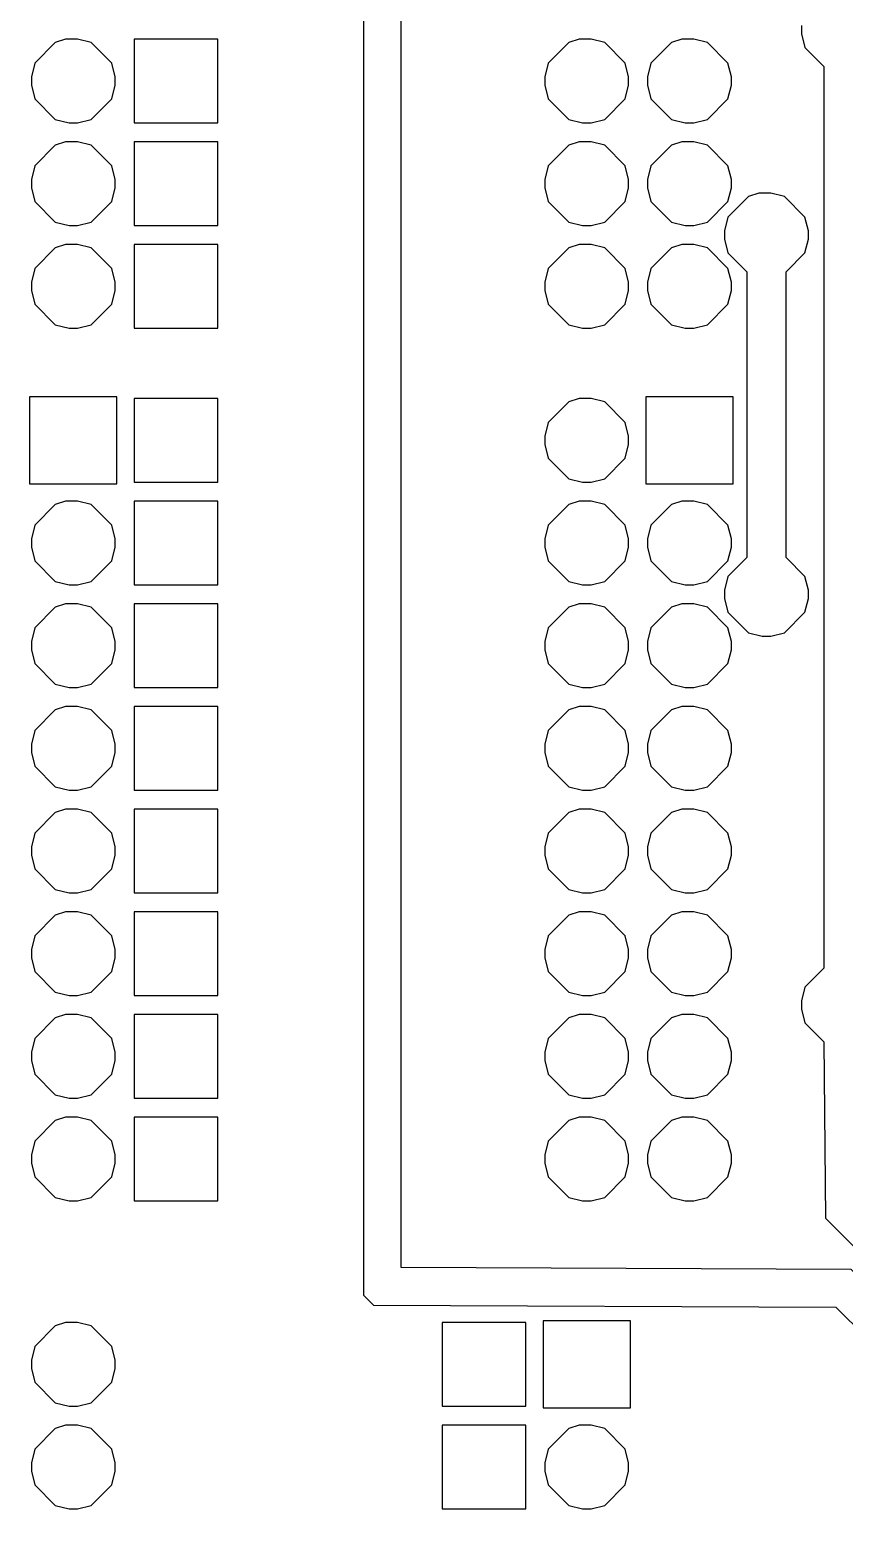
# Model space of a CAD drawing. Header units: millimetres. Extents: x 2 to 82, y 1 to 183.
# Drawn here: x 2.12 to 22.27, y 45.85 to 82.53 of the extents above; entities that cross this region are included whole.
import ezdxf

# ---------------------------------------------------------------- set-up
doc = ezdxf.new("R2010")
doc.units = ezdxf.units.MM
doc.layers.add('Default', color=70, linetype='Continuous')

msp = doc.modelspace()

# ---------------------------------------------------------------- linework, layer by layer
at = {"layer": 'Default'}
for points in [[(10.371667, 113.834333), (10.371667, 51.223333), (10.625667, 50.969333), (22.055667, 50.927), (26.500667, 46.524333), (39.751, 46.482), (40.216667, 46.016333), (40.555333, 45.931667), (40.767, 45.931667), (41.105667, 46.016333), (41.613667, 46.524333), (41.698333, 46.863), (41.698333, 47.074667), (41.613667, 47.413333), (41.105667, 47.921333), (40.767, 48.006), (40.555333, 48.006), (40.216667, 47.921333), (39.751, 47.455667), (26.881667, 47.455667), (22.436667, 51.858333), (11.303, 51.900667), (11.303, 113.495667)], [(10.371667, 113.834333), (10.371667, 51.223333), (10.625667, 50.969333), (22.055667, 50.927), (26.500667, 46.524333), (39.751, 46.482), (40.216667, 46.016333), (40.555333, 45.931667), (40.767, 45.931667), (41.105667, 46.016333), (41.613667, 46.524333), (41.698333, 46.863), (41.698333, 47.074667), (41.613667, 47.413333), (41.105667, 47.921333), (40.767, 48.006), (40.555333, 48.006), (40.216667, 47.921333), (39.751, 47.455667), (26.881667, 47.455667), (22.436667, 51.858333), (11.303, 51.900667), (11.303, 113.495667)], [(21.209, 82.634667), (21.209, 82.423), (21.293667, 82.084333), (21.759333, 81.618667), (21.759333, 59.309), (21.293667, 58.843333), (21.209, 58.504667), (21.209, 58.293), (21.293667, 57.954333), (21.759333, 57.488667), (21.801667, 53.128333), (25.569333, 49.360667), (41.444333, 49.318333), (43.010667, 47.794333), (45.466, 47.752), (45.931667, 47.286333), (46.312667, 47.201667), (46.693667, 47.244), (48.090667, 45.889333), (62.060667, 45.847)], [(21.209, 82.634667), (21.209, 82.423), (21.293667, 82.084333), (21.759333, 81.618667), (21.759333, 59.309), (21.293667, 58.843333), (21.209, 58.504667), (21.209, 58.293), (21.293667, 57.954333), (21.759333, 57.488667), (21.801667, 53.128333), (25.569333, 49.360667), (41.444333, 49.318333), (43.010667, 47.794333), (45.466, 47.752), (45.931667, 47.286333), (46.312667, 47.201667), (46.693667, 47.244), (48.090667, 45.889333), (62.060667, 45.847)], [(3.005667, 82.296), (3.005667, 82.296), (2.751667, 82.211333), (2.243667, 81.703333), (2.159, 81.364667), (2.159, 81.153), (2.243667, 80.814333), (2.751667, 80.306333), (3.090333, 80.221667), (3.302, 80.221667), (3.640667, 80.306333), (4.148667, 80.814333), (4.233333, 81.153), (4.233333, 81.364667), (4.148667, 81.703333), (3.640667, 82.211333), (3.302, 82.296), (3.005667, 82.296)], [(3.005667, 82.296), (3.005667, 82.296), (2.751667, 82.211333), (2.243667, 81.703333), (2.159, 81.364667), (2.159, 81.153), (2.243667, 80.814333), (2.751667, 80.306333), (3.090333, 80.221667), (3.302, 80.221667), (3.640667, 80.306333), (4.148667, 80.814333), (4.233333, 81.153), (4.233333, 81.364667), (4.148667, 81.703333), (3.640667, 82.211333), (3.302, 82.296), (3.005667, 82.296)], [(4.699, 82.296), (4.699, 82.296), (4.699, 80.221667), (6.773333, 80.221667), (6.773333, 82.296), (4.699, 82.296)], [(4.699, 82.296), (4.699, 82.296), (4.699, 80.221667), (6.773333, 80.221667), (6.773333, 82.296), (4.699, 82.296)], [(15.705667, 82.296), (15.705667, 82.296), (15.451667, 82.211333), (14.943667, 81.703333), (14.859, 81.364667), (14.859, 81.153), (14.943667, 80.814333), (15.451667, 80.306333), (15.790333, 80.221667), (16.002, 80.221667), (16.340667, 80.306333), (16.848667, 80.814333), (16.933333, 81.153), (16.933333, 81.364667), (16.848667, 81.703333), (16.340667, 82.211333), (16.002, 82.296), (15.705667, 82.296)], [(15.705667, 82.296), (15.705667, 82.296), (15.451667, 82.211333), (14.943667, 81.703333), (14.859, 81.364667), (14.859, 81.153), (14.943667, 80.814333), (15.451667, 80.306333), (15.790333, 80.221667), (16.002, 80.221667), (16.340667, 80.306333), (16.848667, 80.814333), (16.933333, 81.153), (16.933333, 81.364667), (16.848667, 81.703333), (16.340667, 82.211333), (16.002, 82.296), (15.705667, 82.296)], [(18.245667, 82.296), (18.245667, 82.296), (17.991667, 82.211333), (17.483667, 81.703333), (17.399, 81.364667), (17.399, 81.153), (17.483667, 80.814333), (17.991667, 80.306333), (18.330333, 80.221667), (18.542, 80.221667), (18.880667, 80.306333), (19.388667, 80.814333), (19.473333, 81.153), (19.473333, 81.364667), (19.388667, 81.703333), (18.880667, 82.211333), (18.542, 82.296), (18.245667, 82.296)], [(18.245667, 82.296), (18.245667, 82.296), (17.991667, 82.211333), (17.483667, 81.703333), (17.399, 81.364667), (17.399, 81.153), (17.483667, 80.814333), (17.991667, 80.306333), (18.330333, 80.221667), (18.542, 80.221667), (18.880667, 80.306333), (19.388667, 80.814333), (19.473333, 81.153), (19.473333, 81.364667), (19.388667, 81.703333), (18.880667, 82.211333), (18.542, 82.296), (18.245667, 82.296)], [(3.005667, 79.756), (3.005667, 79.756), (2.751667, 79.671333), (2.243667, 79.163333), (2.159, 78.824667), (2.159, 78.613), (2.243667, 78.274333), (2.751667, 77.766333), (3.090333, 77.681667), (3.302, 77.681667), (3.640667, 77.766333), (4.148667, 78.274333), (4.233333, 78.613), (4.233333, 78.824667), (4.148667, 79.163333), (3.640667, 79.671333), (3.302, 79.756), (3.005667, 79.756)], [(3.005667, 79.756), (3.005667, 79.756), (2.751667, 79.671333), (2.243667, 79.163333), (2.159, 78.824667), (2.159, 78.613), (2.243667, 78.274333), (2.751667, 77.766333), (3.090333, 77.681667), (3.302, 77.681667), (3.640667, 77.766333), (4.148667, 78.274333), (4.233333, 78.613), (4.233333, 78.824667), (4.148667, 79.163333), (3.640667, 79.671333), (3.302, 79.756), (3.005667, 79.756)], [(4.699, 79.756), (4.699, 79.756), (4.699, 77.681667), (6.773333, 77.681667), (6.773333, 79.756), (4.699, 79.756)], [(4.699, 79.756), (4.699, 79.756), (4.699, 77.681667), (6.773333, 77.681667), (6.773333, 79.756), (4.699, 79.756)], [(15.705667, 79.756), (15.705667, 79.756), (15.451667, 79.671333), (14.943667, 79.163333), (14.859, 78.824667), (14.859, 78.613), (14.943667, 78.274333), (15.451667, 77.766333), (15.790333, 77.681667), (16.002, 77.681667), (16.340667, 77.766333), (16.848667, 78.274333), (16.933333, 78.613), (16.933333, 78.824667), (16.848667, 79.163333), (16.340667, 79.671333), (16.002, 79.756), (15.705667, 79.756)], [(15.705667, 79.756), (15.705667, 79.756), (15.451667, 79.671333), (14.943667, 79.163333), (14.859, 78.824667), (14.859, 78.613), (14.943667, 78.274333), (15.451667, 77.766333), (15.790333, 77.681667), (16.002, 77.681667), (16.340667, 77.766333), (16.848667, 78.274333), (16.933333, 78.613), (16.933333, 78.824667), (16.848667, 79.163333), (16.340667, 79.671333), (16.002, 79.756), (15.705667, 79.756)], [(18.245667, 79.756), (18.245667, 79.756), (17.991667, 79.671333), (17.483667, 79.163333), (17.399, 78.824667), (17.399, 78.613), (17.483667, 78.274333), (17.991667, 77.766333), (18.330333, 77.681667), (18.542, 77.681667), (18.880667, 77.766333), (19.388667, 78.274333), (19.473333, 78.613), (19.473333, 78.824667), (19.388667, 79.163333), (18.880667, 79.671333), (18.542, 79.756), (18.245667, 79.756)], [(18.245667, 79.756), (18.245667, 79.756), (17.991667, 79.671333), (17.483667, 79.163333), (17.399, 78.824667), (17.399, 78.613), (17.483667, 78.274333), (17.991667, 77.766333), (18.330333, 77.681667), (18.542, 77.681667), (18.880667, 77.766333), (19.388667, 78.274333), (19.473333, 78.613), (19.473333, 78.824667), (19.388667, 79.163333), (18.880667, 79.671333), (18.542, 79.756), (18.245667, 79.756)], [(20.150667, 78.486), (20.150667, 78.486), (19.896667, 78.401333), (19.388667, 77.893333), (19.304, 77.554667), (19.304, 77.343), (19.388667, 77.004333), (19.854333, 76.538667), (19.854333, 69.469), (19.388667, 69.003333), (19.304, 68.664667), (19.304, 68.453), (19.388667, 68.114333), (19.896667, 67.606333), (20.235333, 67.521667), (20.447, 67.521667), (20.785667, 67.606333), (21.293667, 68.114333), (21.378333, 68.453), (21.378333, 68.664667), (21.293667, 69.003333), (20.828, 69.469), (20.828, 76.538667), (21.293667, 77.004333), (21.378333, 77.343), (21.378333, 77.554667), (21.293667, 77.893333), (20.785667, 78.401333), (20.447, 78.486), (20.150667, 78.486)], [(20.150667, 78.486), (20.150667, 78.486), (19.896667, 78.401333), (19.388667, 77.893333), (19.304, 77.554667), (19.304, 77.343), (19.388667, 77.004333), (19.854333, 76.538667), (19.854333, 69.469), (19.388667, 69.003333), (19.304, 68.664667), (19.304, 68.453), (19.388667, 68.114333), (19.896667, 67.606333), (20.235333, 67.521667), (20.447, 67.521667), (20.785667, 67.606333), (21.293667, 68.114333), (21.378333, 68.453), (21.378333, 68.664667), (21.293667, 69.003333), (20.828, 69.469), (20.828, 76.538667), (21.293667, 77.004333), (21.378333, 77.343), (21.378333, 77.554667), (21.293667, 77.893333), (20.785667, 78.401333), (20.447, 78.486), (20.150667, 78.486)], [(3.005667, 77.216), (3.005667, 77.216), (2.751667, 77.131333), (2.243667, 76.623333), (2.159, 76.284667), (2.159, 76.073), (2.243667, 75.734333), (2.751667, 75.226333), (3.090333, 75.141667), (3.302, 75.141667), (3.640667, 75.226333), (4.148667, 75.734333), (4.233333, 76.073), (4.233333, 76.284667), (4.148667, 76.623333), (3.640667, 77.131333), (3.302, 77.216), (3.005667, 77.216)], [(3.005667, 77.216), (3.005667, 77.216), (2.751667, 77.131333), (2.243667, 76.623333), (2.159, 76.284667), (2.159, 76.073), (2.243667, 75.734333), (2.751667, 75.226333), (3.090333, 75.141667), (3.302, 75.141667), (3.640667, 75.226333), (4.148667, 75.734333), (4.233333, 76.073), (4.233333, 76.284667), (4.148667, 76.623333), (3.640667, 77.131333), (3.302, 77.216), (3.005667, 77.216)], [(4.699, 77.216), (4.699, 77.216), (4.699, 75.141667), (6.773333, 75.141667), (6.773333, 77.216), (4.699, 77.216)], [(4.699, 77.216), (4.699, 77.216), (4.699, 75.141667), (6.773333, 75.141667), (6.773333, 77.216), (4.699, 77.216)], [(15.705667, 77.216), (15.705667, 77.216), (15.451667, 77.131333), (14.943667, 76.623333), (14.859, 76.284667), (14.859, 76.073), (14.943667, 75.734333), (15.451667, 75.226333), (15.790333, 75.141667), (16.002, 75.141667), (16.340667, 75.226333), (16.848667, 75.734333), (16.933333, 76.073), (16.933333, 76.284667), (16.848667, 76.623333), (16.340667, 77.131333), (16.002, 77.216), (15.705667, 77.216)], [(15.705667, 77.216), (15.705667, 77.216), (15.451667, 77.131333), (14.943667, 76.623333), (14.859, 76.284667), (14.859, 76.073), (14.943667, 75.734333), (15.451667, 75.226333), (15.790333, 75.141667), (16.002, 75.141667), (16.340667, 75.226333), (16.848667, 75.734333), (16.933333, 76.073), (16.933333, 76.284667), (16.848667, 76.623333), (16.340667, 77.131333), (16.002, 77.216), (15.705667, 77.216)], [(18.245667, 77.216), (18.245667, 77.216), (17.991667, 77.131333), (17.483667, 76.623333), (17.399, 76.284667), (17.399, 76.073), (17.483667, 75.734333), (17.991667, 75.226333), (18.330333, 75.141667), (18.542, 75.141667), (18.880667, 75.226333), (19.388667, 75.734333), (19.473333, 76.073), (19.473333, 76.284667), (19.388667, 76.623333), (18.880667, 77.131333), (18.542, 77.216), (18.245667, 77.216)], [(18.245667, 77.216), (18.245667, 77.216), (17.991667, 77.131333), (17.483667, 76.623333), (17.399, 76.284667), (17.399, 76.073), (17.483667, 75.734333), (17.991667, 75.226333), (18.330333, 75.141667), (18.542, 75.141667), (18.880667, 75.226333), (19.388667, 75.734333), (19.473333, 76.073), (19.473333, 76.284667), (19.388667, 76.623333), (18.880667, 77.131333), (18.542, 77.216), (18.245667, 77.216)], [(2.116667, 73.448333), (2.116667, 73.448333), (2.116667, 71.289333), (4.275667, 71.289333), (4.275667, 73.448333), (2.116667, 73.448333)], [(2.116667, 73.448333), (2.116667, 73.448333), (2.116667, 71.289333), (4.275667, 71.289333), (4.275667, 73.448333), (2.116667, 73.448333)], [(4.699, 73.406), (4.699, 73.406), (4.699, 71.331667), (6.773333, 71.331667), (6.773333, 73.406), (4.699, 73.406)], [(4.699, 73.406), (4.699, 73.406), (4.699, 71.331667), (6.773333, 71.331667), (6.773333, 73.406), (4.699, 73.406)], [(15.705667, 73.406), (15.705667, 73.406), (15.451667, 73.321333), (14.943667, 72.813333), (14.859, 72.474667), (14.859, 72.263), (14.943667, 71.924333), (15.451667, 71.416333), (15.790333, 71.331667), (16.002, 71.331667), (16.340667, 71.416333), (16.848667, 71.924333), (16.933333, 72.263), (16.933333, 72.474667), (16.848667, 72.813333), (16.340667, 73.321333), (16.002, 73.406), (15.705667, 73.406)], [(15.705667, 73.406), (15.705667, 73.406), (15.451667, 73.321333), (14.943667, 72.813333), (14.859, 72.474667), (14.859, 72.263), (14.943667, 71.924333), (15.451667, 71.416333), (15.790333, 71.331667), (16.002, 71.331667), (16.340667, 71.416333), (16.848667, 71.924333), (16.933333, 72.263), (16.933333, 72.474667), (16.848667, 72.813333), (16.340667, 73.321333), (16.002, 73.406), (15.705667, 73.406)], [(17.356667, 73.448333), (17.356667, 73.448333), (17.356667, 71.289333), (19.515667, 71.289333), (19.515667, 73.448333), (17.356667, 73.448333)], [(17.356667, 73.448333), (17.356667, 73.448333), (17.356667, 71.289333), (19.515667, 71.289333), (19.515667, 73.448333), (17.356667, 73.448333)], [(3.005667, 70.866), (3.005667, 70.866), (2.751667, 70.781333), (2.243667, 70.273333), (2.159, 69.934667), (2.159, 69.723), (2.243667, 69.384333), (2.751667, 68.876333), (3.090333, 68.791667), (3.302, 68.791667), (3.640667, 68.876333), (4.148667, 69.384333), (4.233333, 69.723), (4.233333, 69.934667), (4.148667, 70.273333), (3.640667, 70.781333), (3.302, 70.866), (3.005667, 70.866)], [(3.005667, 70.866), (3.005667, 70.866), (2.751667, 70.781333), (2.243667, 70.273333), (2.159, 69.934667), (2.159, 69.723), (2.243667, 69.384333), (2.751667, 68.876333), (3.090333, 68.791667), (3.302, 68.791667), (3.640667, 68.876333), (4.148667, 69.384333), (4.233333, 69.723), (4.233333, 69.934667), (4.148667, 70.273333), (3.640667, 70.781333), (3.302, 70.866), (3.005667, 70.866)], [(4.699, 70.866), (4.699, 70.866), (4.699, 68.791667), (6.773333, 68.791667), (6.773333, 70.866), (4.699, 70.866)], [(4.699, 70.866), (4.699, 70.866), (4.699, 68.791667), (6.773333, 68.791667), (6.773333, 70.866), (4.699, 70.866)], [(15.705667, 70.866), (15.705667, 70.866), (15.451667, 70.781333), (14.943667, 70.273333), (14.859, 69.934667), (14.859, 69.723), (14.943667, 69.384333), (15.451667, 68.876333), (15.790333, 68.791667), (16.002, 68.791667), (16.340667, 68.876333), (16.848667, 69.384333), (16.933333, 69.723), (16.933333, 69.934667), (16.848667, 70.273333), (16.340667, 70.781333), (16.002, 70.866), (15.705667, 70.866)], [(15.705667, 70.866), (15.705667, 70.866), (15.451667, 70.781333), (14.943667, 70.273333), (14.859, 69.934667), (14.859, 69.723), (14.943667, 69.384333), (15.451667, 68.876333), (15.790333, 68.791667), (16.002, 68.791667), (16.340667, 68.876333), (16.848667, 69.384333), (16.933333, 69.723), (16.933333, 69.934667), (16.848667, 70.273333), (16.340667, 70.781333), (16.002, 70.866), (15.705667, 70.866)], [(18.245667, 70.866), (18.245667, 70.866), (17.991667, 70.781333), (17.483667, 70.273333), (17.399, 69.934667), (17.399, 69.723), (17.483667, 69.384333), (17.991667, 68.876333), (18.330333, 68.791667), (18.542, 68.791667), (18.880667, 68.876333), (19.388667, 69.384333), (19.473333, 69.723), (19.473333, 69.934667), (19.388667, 70.273333), (18.880667, 70.781333), (18.542, 70.866), (18.245667, 70.866)], [(18.245667, 70.866), (18.245667, 70.866), (17.991667, 70.781333), (17.483667, 70.273333), (17.399, 69.934667), (17.399, 69.723), (17.483667, 69.384333), (17.991667, 68.876333), (18.330333, 68.791667), (18.542, 68.791667), (18.880667, 68.876333), (19.388667, 69.384333), (19.473333, 69.723), (19.473333, 69.934667), (19.388667, 70.273333), (18.880667, 70.781333), (18.542, 70.866), (18.245667, 70.866)], [(3.005667, 68.326), (3.005667, 68.326), (2.751667, 68.241333), (2.243667, 67.733333), (2.159, 67.394667), (2.159, 67.183), (2.243667, 66.844333), (2.751667, 66.336333), (3.090333, 66.251667), (3.302, 66.251667), (3.640667, 66.336333), (4.148667, 66.844333), (4.233333, 67.183), (4.233333, 67.394667), (4.148667, 67.733333), (3.640667, 68.241333), (3.302, 68.326), (3.005667, 68.326)], [(3.005667, 68.326), (3.005667, 68.326), (2.751667, 68.241333), (2.243667, 67.733333), (2.159, 67.394667), (2.159, 67.183), (2.243667, 66.844333), (2.751667, 66.336333), (3.090333, 66.251667), (3.302, 66.251667), (3.640667, 66.336333), (4.148667, 66.844333), (4.233333, 67.183), (4.233333, 67.394667), (4.148667, 67.733333), (3.640667, 68.241333), (3.302, 68.326), (3.005667, 68.326)], [(4.699, 68.326), (4.699, 68.326), (4.699, 66.251667), (6.773333, 66.251667), (6.773333, 68.326), (4.699, 68.326)], [(4.699, 68.326), (4.699, 68.326), (4.699, 66.251667), (6.773333, 66.251667), (6.773333, 68.326), (4.699, 68.326)], [(15.705667, 68.326), (15.705667, 68.326), (15.451667, 68.241333), (14.943667, 67.733333), (14.859, 67.394667), (14.859, 67.183), (14.943667, 66.844333), (15.451667, 66.336333), (15.790333, 66.251667), (16.002, 66.251667), (16.340667, 66.336333), (16.848667, 66.844333), (16.933333, 67.183), (16.933333, 67.394667), (16.848667, 67.733333), (16.340667, 68.241333), (16.002, 68.326), (15.705667, 68.326)], [(15.705667, 68.326), (15.705667, 68.326), (15.451667, 68.241333), (14.943667, 67.733333), (14.859, 67.394667), (14.859, 67.183), (14.943667, 66.844333), (15.451667, 66.336333), (15.790333, 66.251667), (16.002, 66.251667), (16.340667, 66.336333), (16.848667, 66.844333), (16.933333, 67.183), (16.933333, 67.394667), (16.848667, 67.733333), (16.340667, 68.241333), (16.002, 68.326), (15.705667, 68.326)], [(18.245667, 68.326), (18.245667, 68.326), (17.991667, 68.241333), (17.483667, 67.733333), (17.399, 67.394667), (17.399, 67.183), (17.483667, 66.844333), (17.991667, 66.336333), (18.330333, 66.251667), (18.542, 66.251667), (18.880667, 66.336333), (19.388667, 66.844333), (19.473333, 67.183), (19.473333, 67.394667), (19.388667, 67.733333), (18.880667, 68.241333), (18.542, 68.326), (18.245667, 68.326)], [(18.245667, 68.326), (18.245667, 68.326), (17.991667, 68.241333), (17.483667, 67.733333), (17.399, 67.394667), (17.399, 67.183), (17.483667, 66.844333), (17.991667, 66.336333), (18.330333, 66.251667), (18.542, 66.251667), (18.880667, 66.336333), (19.388667, 66.844333), (19.473333, 67.183), (19.473333, 67.394667), (19.388667, 67.733333), (18.880667, 68.241333), (18.542, 68.326), (18.245667, 68.326)], [(3.005667, 65.786), (3.005667, 65.786), (2.751667, 65.701333), (2.243667, 65.193333), (2.159, 64.854667), (2.159, 64.643), (2.243667, 64.304333), (2.751667, 63.796333), (3.090333, 63.711667), (3.302, 63.711667), (3.640667, 63.796333), (4.148667, 64.304333), (4.233333, 64.643), (4.233333, 64.854667), (4.148667, 65.193333), (3.640667, 65.701333), (3.302, 65.786), (3.005667, 65.786)], [(3.005667, 65.786), (3.005667, 65.786), (2.751667, 65.701333), (2.243667, 65.193333), (2.159, 64.854667), (2.159, 64.643), (2.243667, 64.304333), (2.751667, 63.796333), (3.090333, 63.711667), (3.302, 63.711667), (3.640667, 63.796333), (4.148667, 64.304333), (4.233333, 64.643), (4.233333, 64.854667), (4.148667, 65.193333), (3.640667, 65.701333), (3.302, 65.786), (3.005667, 65.786)], [(4.699, 65.786), (4.699, 65.786), (4.699, 63.711667), (6.773333, 63.711667), (6.773333, 65.786), (4.699, 65.786)], [(4.699, 65.786), (4.699, 65.786), (4.699, 63.711667), (6.773333, 63.711667), (6.773333, 65.786), (4.699, 65.786)], [(15.705667, 65.786), (15.705667, 65.786), (15.451667, 65.701333), (14.943667, 65.193333), (14.859, 64.854667), (14.859, 64.643), (14.943667, 64.304333), (15.451667, 63.796333), (15.790333, 63.711667), (16.002, 63.711667), (16.340667, 63.796333), (16.848667, 64.304333), (16.933333, 64.643), (16.933333, 64.854667), (16.848667, 65.193333), (16.340667, 65.701333), (16.002, 65.786), (15.705667, 65.786)], [(15.705667, 65.786), (15.705667, 65.786), (15.451667, 65.701333), (14.943667, 65.193333), (14.859, 64.854667), (14.859, 64.643), (14.943667, 64.304333), (15.451667, 63.796333), (15.790333, 63.711667), (16.002, 63.711667), (16.340667, 63.796333), (16.848667, 64.304333), (16.933333, 64.643), (16.933333, 64.854667), (16.848667, 65.193333), (16.340667, 65.701333), (16.002, 65.786), (15.705667, 65.786)], [(18.245667, 65.786), (18.245667, 65.786), (17.991667, 65.701333), (17.483667, 65.193333), (17.399, 64.854667), (17.399, 64.643), (17.483667, 64.304333), (17.991667, 63.796333), (18.330333, 63.711667), (18.542, 63.711667), (18.880667, 63.796333), (19.388667, 64.304333), (19.473333, 64.643), (19.473333, 64.854667), (19.388667, 65.193333), (18.880667, 65.701333), (18.542, 65.786), (18.245667, 65.786)], [(18.245667, 65.786), (18.245667, 65.786), (17.991667, 65.701333), (17.483667, 65.193333), (17.399, 64.854667), (17.399, 64.643), (17.483667, 64.304333), (17.991667, 63.796333), (18.330333, 63.711667), (18.542, 63.711667), (18.880667, 63.796333), (19.388667, 64.304333), (19.473333, 64.643), (19.473333, 64.854667), (19.388667, 65.193333), (18.880667, 65.701333), (18.542, 65.786), (18.245667, 65.786)], [(3.005667, 63.246), (3.005667, 63.246), (2.751667, 63.161333), (2.243667, 62.653333), (2.159, 62.314667), (2.159, 62.103), (2.243667, 61.764333), (2.751667, 61.256333), (3.090333, 61.171667), (3.302, 61.171667), (3.640667, 61.256333), (4.148667, 61.764333), (4.233333, 62.103), (4.233333, 62.314667), (4.148667, 62.653333), (3.640667, 63.161333), (3.302, 63.246), (3.005667, 63.246)], [(3.005667, 63.246), (3.005667, 63.246), (2.751667, 63.161333), (2.243667, 62.653333), (2.159, 62.314667), (2.159, 62.103), (2.243667, 61.764333), (2.751667, 61.256333), (3.090333, 61.171667), (3.302, 61.171667), (3.640667, 61.256333), (4.148667, 61.764333), (4.233333, 62.103), (4.233333, 62.314667), (4.148667, 62.653333), (3.640667, 63.161333), (3.302, 63.246), (3.005667, 63.246)], [(4.699, 63.246), (4.699, 63.246), (4.699, 61.171667), (6.773333, 61.171667), (6.773333, 63.246), (4.699, 63.246)], [(4.699, 63.246), (4.699, 63.246), (4.699, 61.171667), (6.773333, 61.171667), (6.773333, 63.246), (4.699, 63.246)], [(15.705667, 63.246), (15.705667, 63.246), (15.451667, 63.161333), (14.943667, 62.653333), (14.859, 62.314667), (14.859, 62.103), (14.943667, 61.764333), (15.451667, 61.256333), (15.790333, 61.171667), (16.002, 61.171667), (16.340667, 61.256333), (16.848667, 61.764333), (16.933333, 62.103), (16.933333, 62.314667), (16.848667, 62.653333), (16.340667, 63.161333), (16.002, 63.246), (15.705667, 63.246)], [(15.705667, 63.246), (15.705667, 63.246), (15.451667, 63.161333), (14.943667, 62.653333), (14.859, 62.314667), (14.859, 62.103), (14.943667, 61.764333), (15.451667, 61.256333), (15.790333, 61.171667), (16.002, 61.171667), (16.340667, 61.256333), (16.848667, 61.764333), (16.933333, 62.103), (16.933333, 62.314667), (16.848667, 62.653333), (16.340667, 63.161333), (16.002, 63.246), (15.705667, 63.246)], [(18.245667, 63.246), (18.245667, 63.246), (17.991667, 63.161333), (17.483667, 62.653333), (17.399, 62.314667), (17.399, 62.103), (17.483667, 61.764333), (17.991667, 61.256333), (18.330333, 61.171667), (18.542, 61.171667), (18.880667, 61.256333), (19.388667, 61.764333), (19.473333, 62.103), (19.473333, 62.314667), (19.388667, 62.653333), (18.880667, 63.161333), (18.542, 63.246), (18.245667, 63.246)], [(18.245667, 63.246), (18.245667, 63.246), (17.991667, 63.161333), (17.483667, 62.653333), (17.399, 62.314667), (17.399, 62.103), (17.483667, 61.764333), (17.991667, 61.256333), (18.330333, 61.171667), (18.542, 61.171667), (18.880667, 61.256333), (19.388667, 61.764333), (19.473333, 62.103), (19.473333, 62.314667), (19.388667, 62.653333), (18.880667, 63.161333), (18.542, 63.246), (18.245667, 63.246)], [(3.005667, 60.706), (3.005667, 60.706), (2.751667, 60.621333), (2.243667, 60.113333), (2.159, 59.774667), (2.159, 59.563), (2.243667, 59.224333), (2.751667, 58.716333), (3.090333, 58.631667), (3.302, 58.631667), (3.640667, 58.716333), (4.148667, 59.224333), (4.233333, 59.563), (4.233333, 59.774667), (4.148667, 60.113333), (3.640667, 60.621333), (3.302, 60.706), (3.005667, 60.706)], [(3.005667, 60.706), (3.005667, 60.706), (2.751667, 60.621333), (2.243667, 60.113333), (2.159, 59.774667), (2.159, 59.563), (2.243667, 59.224333), (2.751667, 58.716333), (3.090333, 58.631667), (3.302, 58.631667), (3.640667, 58.716333), (4.148667, 59.224333), (4.233333, 59.563), (4.233333, 59.774667), (4.148667, 60.113333), (3.640667, 60.621333), (3.302, 60.706), (3.005667, 60.706)], [(4.699, 60.706), (4.699, 60.706), (4.699, 58.631667), (6.773333, 58.631667), (6.773333, 60.706), (4.699, 60.706)], [(4.699, 60.706), (4.699, 60.706), (4.699, 58.631667), (6.773333, 58.631667), (6.773333, 60.706), (4.699, 60.706)], [(15.705667, 60.706), (15.705667, 60.706), (15.451667, 60.621333), (14.943667, 60.113333), (14.859, 59.774667), (14.859, 59.563), (14.943667, 59.224333), (15.451667, 58.716333), (15.790333, 58.631667), (16.002, 58.631667), (16.340667, 58.716333), (16.848667, 59.224333), (16.933333, 59.563), (16.933333, 59.774667), (16.848667, 60.113333), (16.340667, 60.621333), (16.002, 60.706), (15.705667, 60.706)], [(15.705667, 60.706), (15.705667, 60.706), (15.451667, 60.621333), (14.943667, 60.113333), (14.859, 59.774667), (14.859, 59.563), (14.943667, 59.224333), (15.451667, 58.716333), (15.790333, 58.631667), (16.002, 58.631667), (16.340667, 58.716333), (16.848667, 59.224333), (16.933333, 59.563), (16.933333, 59.774667), (16.848667, 60.113333), (16.340667, 60.621333), (16.002, 60.706), (15.705667, 60.706)], [(18.245667, 60.706), (18.245667, 60.706), (17.991667, 60.621333), (17.483667, 60.113333), (17.399, 59.774667), (17.399, 59.563), (17.483667, 59.224333), (17.991667, 58.716333), (18.330333, 58.631667), (18.542, 58.631667), (18.880667, 58.716333), (19.388667, 59.224333), (19.473333, 59.563), (19.473333, 59.774667), (19.388667, 60.113333), (18.880667, 60.621333), (18.542, 60.706), (18.245667, 60.706)], [(18.245667, 60.706), (18.245667, 60.706), (17.991667, 60.621333), (17.483667, 60.113333), (17.399, 59.774667), (17.399, 59.563), (17.483667, 59.224333), (17.991667, 58.716333), (18.330333, 58.631667), (18.542, 58.631667), (18.880667, 58.716333), (19.388667, 59.224333), (19.473333, 59.563), (19.473333, 59.774667), (19.388667, 60.113333), (18.880667, 60.621333), (18.542, 60.706), (18.245667, 60.706)], [(3.005667, 58.166), (3.005667, 58.166), (2.751667, 58.081333), (2.243667, 57.573333), (2.159, 57.234667), (2.159, 57.023), (2.243667, 56.684333), (2.751667, 56.176333), (3.090333, 56.091667), (3.302, 56.091667), (3.640667, 56.176333), (4.148667, 56.684333), (4.233333, 57.023), (4.233333, 57.234667), (4.148667, 57.573333), (3.640667, 58.081333), (3.302, 58.166), (3.005667, 58.166)], [(3.005667, 58.166), (3.005667, 58.166), (2.751667, 58.081333), (2.243667, 57.573333), (2.159, 57.234667), (2.159, 57.023), (2.243667, 56.684333), (2.751667, 56.176333), (3.090333, 56.091667), (3.302, 56.091667), (3.640667, 56.176333), (4.148667, 56.684333), (4.233333, 57.023), (4.233333, 57.234667), (4.148667, 57.573333), (3.640667, 58.081333), (3.302, 58.166), (3.005667, 58.166)], [(4.699, 58.166), (4.699, 58.166), (4.699, 56.091667), (6.773333, 56.091667), (6.773333, 58.166), (4.699, 58.166)], [(4.699, 58.166), (4.699, 58.166), (4.699, 56.091667), (6.773333, 56.091667), (6.773333, 58.166), (4.699, 58.166)], [(15.705667, 58.166), (15.705667, 58.166), (15.451667, 58.081333), (14.943667, 57.573333), (14.859, 57.234667), (14.859, 57.023), (14.943667, 56.684333), (15.451667, 56.176333), (15.790333, 56.091667), (16.002, 56.091667), (16.340667, 56.176333), (16.848667, 56.684333), (16.933333, 57.023), (16.933333, 57.234667), (16.848667, 57.573333), (16.340667, 58.081333), (16.002, 58.166), (15.705667, 58.166)], [(15.705667, 58.166), (15.705667, 58.166), (15.451667, 58.081333), (14.943667, 57.573333), (14.859, 57.234667), (14.859, 57.023), (14.943667, 56.684333), (15.451667, 56.176333), (15.790333, 56.091667), (16.002, 56.091667), (16.340667, 56.176333), (16.848667, 56.684333), (16.933333, 57.023), (16.933333, 57.234667), (16.848667, 57.573333), (16.340667, 58.081333), (16.002, 58.166), (15.705667, 58.166)], [(18.245667, 58.166), (18.245667, 58.166), (17.991667, 58.081333), (17.483667, 57.573333), (17.399, 57.234667), (17.399, 57.023), (17.483667, 56.684333), (17.991667, 56.176333), (18.330333, 56.091667), (18.542, 56.091667), (18.880667, 56.176333), (19.388667, 56.684333), (19.473333, 57.023), (19.473333, 57.234667), (19.388667, 57.573333), (18.880667, 58.081333), (18.542, 58.166), (18.245667, 58.166)], [(18.245667, 58.166), (18.245667, 58.166), (17.991667, 58.081333), (17.483667, 57.573333), (17.399, 57.234667), (17.399, 57.023), (17.483667, 56.684333), (17.991667, 56.176333), (18.330333, 56.091667), (18.542, 56.091667), (18.880667, 56.176333), (19.388667, 56.684333), (19.473333, 57.023), (19.473333, 57.234667), (19.388667, 57.573333), (18.880667, 58.081333), (18.542, 58.166), (18.245667, 58.166)], [(3.005667, 55.626), (3.005667, 55.626), (2.751667, 55.541333), (2.243667, 55.033333), (2.159, 54.694667), (2.159, 54.483), (2.243667, 54.144333), (2.751667, 53.636333), (3.090333, 53.551667), (3.302, 53.551667), (3.640667, 53.636333), (4.148667, 54.144333), (4.233333, 54.483), (4.233333, 54.694667), (4.148667, 55.033333), (3.640667, 55.541333), (3.302, 55.626), (3.005667, 55.626)], [(3.005667, 55.626), (3.005667, 55.626), (2.751667, 55.541333), (2.243667, 55.033333), (2.159, 54.694667), (2.159, 54.483), (2.243667, 54.144333), (2.751667, 53.636333), (3.090333, 53.551667), (3.302, 53.551667), (3.640667, 53.636333), (4.148667, 54.144333), (4.233333, 54.483), (4.233333, 54.694667), (4.148667, 55.033333), (3.640667, 55.541333), (3.302, 55.626), (3.005667, 55.626)], [(4.699, 55.626), (4.699, 55.626), (4.699, 53.551667), (6.773333, 53.551667), (6.773333, 55.626), (4.699, 55.626)], [(4.699, 55.626), (4.699, 55.626), (4.699, 53.551667), (6.773333, 53.551667), (6.773333, 55.626), (4.699, 55.626)], [(15.705667, 55.626), (15.705667, 55.626), (15.451667, 55.541333), (14.943667, 55.033333), (14.859, 54.694667), (14.859, 54.483), (14.943667, 54.144333), (15.451667, 53.636333), (15.790333, 53.551667), (16.002, 53.551667), (16.340667, 53.636333), (16.848667, 54.144333), (16.933333, 54.483), (16.933333, 54.694667), (16.848667, 55.033333), (16.340667, 55.541333), (16.002, 55.626), (15.705667, 55.626)], [(15.705667, 55.626), (15.705667, 55.626), (15.451667, 55.541333), (14.943667, 55.033333), (14.859, 54.694667), (14.859, 54.483), (14.943667, 54.144333), (15.451667, 53.636333), (15.790333, 53.551667), (16.002, 53.551667), (16.340667, 53.636333), (16.848667, 54.144333), (16.933333, 54.483), (16.933333, 54.694667), (16.848667, 55.033333), (16.340667, 55.541333), (16.002, 55.626), (15.705667, 55.626)], [(18.245667, 55.626), (18.245667, 55.626), (17.991667, 55.541333), (17.483667, 55.033333), (17.399, 54.694667), (17.399, 54.483), (17.483667, 54.144333), (17.991667, 53.636333), (18.330333, 53.551667), (18.542, 53.551667), (18.880667, 53.636333), (19.388667, 54.144333), (19.473333, 54.483), (19.473333, 54.694667), (19.388667, 55.033333), (18.880667, 55.541333), (18.542, 55.626), (18.245667, 55.626)], [(18.245667, 55.626), (18.245667, 55.626), (17.991667, 55.541333), (17.483667, 55.033333), (17.399, 54.694667), (17.399, 54.483), (17.483667, 54.144333), (17.991667, 53.636333), (18.330333, 53.551667), (18.542, 53.551667), (18.880667, 53.636333), (19.388667, 54.144333), (19.473333, 54.483), (19.473333, 54.694667), (19.388667, 55.033333), (18.880667, 55.541333), (18.542, 55.626), (18.245667, 55.626)], [(3.005667, 50.546), (3.005667, 50.546), (2.751667, 50.461333), (2.243667, 49.953333), (2.159, 49.614667), (2.159, 49.403), (2.243667, 49.064333), (2.751667, 48.556333), (3.090333, 48.471667), (3.302, 48.471667), (3.640667, 48.556333), (4.148667, 49.064333), (4.233333, 49.403), (4.233333, 49.614667), (4.148667, 49.953333), (3.640667, 50.461333), (3.302, 50.546), (3.005667, 50.546)], [(3.005667, 50.546), (3.005667, 50.546), (2.751667, 50.461333), (2.243667, 49.953333), (2.159, 49.614667), (2.159, 49.403), (2.243667, 49.064333), (2.751667, 48.556333), (3.090333, 48.471667), (3.302, 48.471667), (3.640667, 48.556333), (4.148667, 49.064333), (4.233333, 49.403), (4.233333, 49.614667), (4.148667, 49.953333), (3.640667, 50.461333), (3.302, 50.546), (3.005667, 50.546)], [(12.319, 50.546), (12.319, 50.546), (12.319, 48.471667), (14.393333, 48.471667), (14.393333, 50.546), (12.319, 50.546)], [(12.319, 50.546), (12.319, 50.546), (12.319, 48.471667), (14.393333, 48.471667), (14.393333, 50.546), (12.319, 50.546)], [(14.816667, 50.588333), (14.816667, 50.588333), (14.816667, 48.429333), (16.975667, 48.429333), (16.975667, 50.588333), (14.816667, 50.588333)], [(14.816667, 50.588333), (14.816667, 50.588333), (14.816667, 48.429333), (16.975667, 48.429333), (16.975667, 50.588333), (14.816667, 50.588333)], [(3.005667, 48.006), (3.005667, 48.006), (2.751667, 47.921333), (2.243667, 47.413333), (2.159, 47.074667), (2.159, 46.863), (2.243667, 46.524333), (2.751667, 46.016333), (3.090333, 45.931667), (3.302, 45.931667), (3.640667, 46.016333), (4.148667, 46.524333), (4.233333, 46.863), (4.233333, 47.074667), (4.148667, 47.413333), (3.640667, 47.921333), (3.302, 48.006), (3.005667, 48.006)], [(3.005667, 48.006), (3.005667, 48.006), (2.751667, 47.921333), (2.243667, 47.413333), (2.159, 47.074667), (2.159, 46.863), (2.243667, 46.524333), (2.751667, 46.016333), (3.090333, 45.931667), (3.302, 45.931667), (3.640667, 46.016333), (4.148667, 46.524333), (4.233333, 46.863), (4.233333, 47.074667), (4.148667, 47.413333), (3.640667, 47.921333), (3.302, 48.006), (3.005667, 48.006)], [(12.319, 48.006), (12.319, 48.006), (12.319, 45.931667), (14.393333, 45.931667), (14.393333, 48.006), (12.319, 48.006)], [(12.319, 48.006), (12.319, 48.006), (12.319, 45.931667), (14.393333, 45.931667), (14.393333, 48.006), (12.319, 48.006)], [(15.705667, 48.006), (15.705667, 48.006), (15.451667, 47.921333), (14.943667, 47.413333), (14.859, 47.074667), (14.859, 46.863), (14.943667, 46.524333), (15.451667, 46.016333), (15.790333, 45.931667), (16.002, 45.931667), (16.340667, 46.016333), (16.848667, 46.524333), (16.933333, 46.863), (16.933333, 47.074667), (16.848667, 47.413333), (16.340667, 47.921333), (16.002, 48.006), (15.705667, 48.006)], [(15.705667, 48.006), (15.705667, 48.006), (15.451667, 47.921333), (14.943667, 47.413333), (14.859, 47.074667), (14.859, 46.863), (14.943667, 46.524333), (15.451667, 46.016333), (15.790333, 45.931667), (16.002, 45.931667), (16.340667, 46.016333), (16.848667, 46.524333), (16.933333, 46.863), (16.933333, 47.074667), (16.848667, 47.413333), (16.340667, 47.921333), (16.002, 48.006), (15.705667, 48.006)]]:
    msp.add_lwpolyline(points, dxfattribs=at)

doc.saveas('drawing.dxf')
